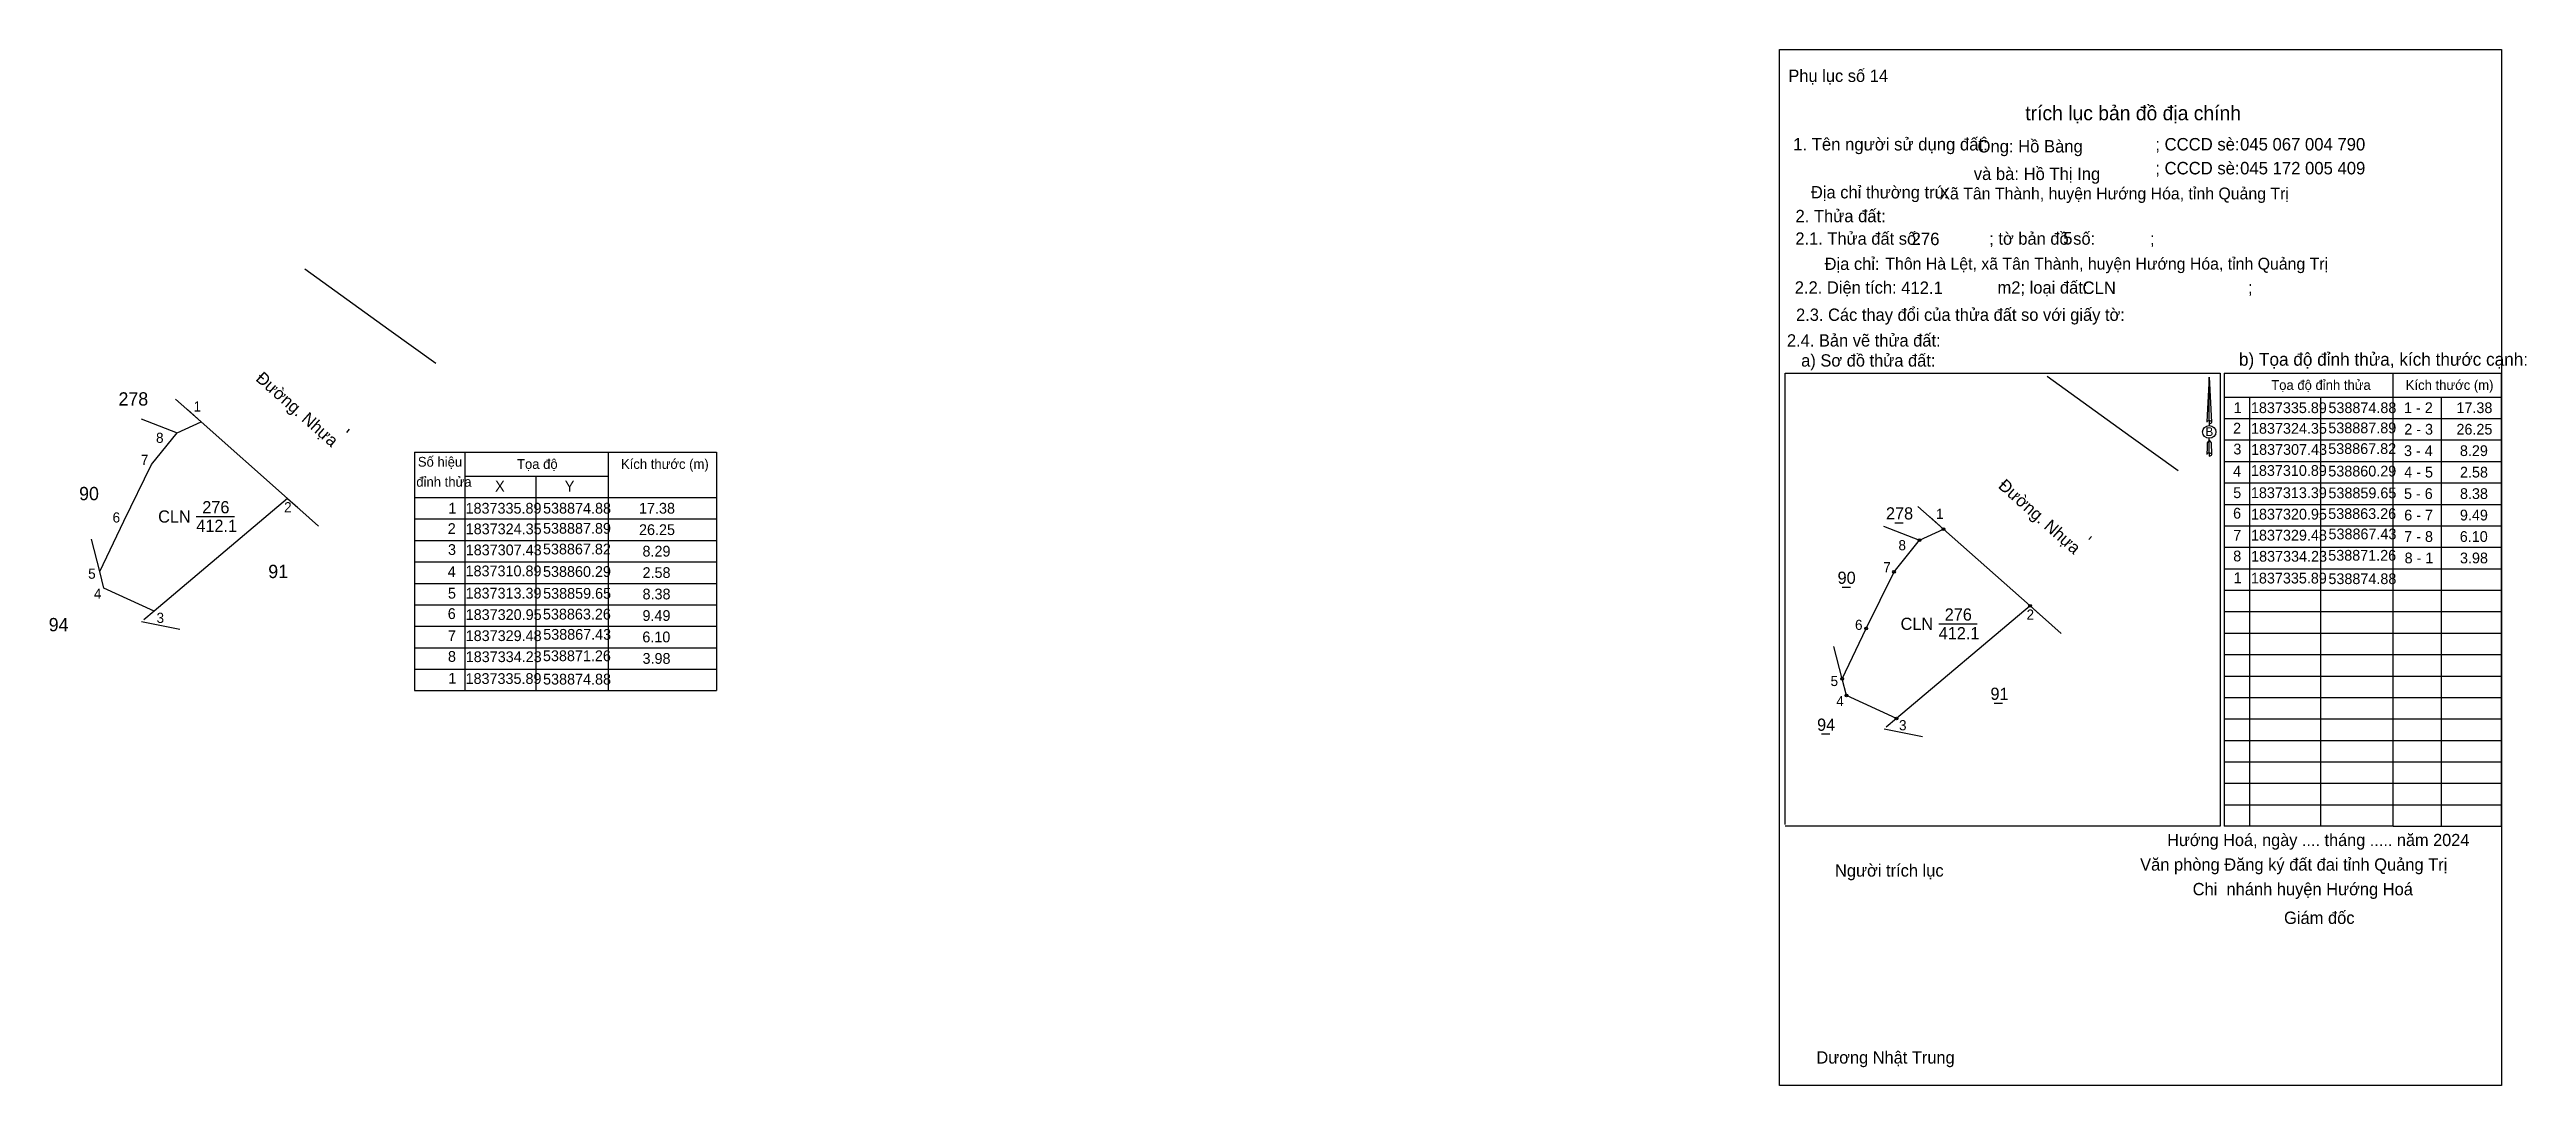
# Model space of a CAD drawing. Extents: x 538590 to 538962, y 1837252 to 1837408.
import ezdxf

# ---------------------------------------------------------------- set-up
doc = ezdxf.new("R2010")
doc.units = 0
for name, color, linetype in [('Level 1', 7, 'Continuous'), ('Level 10', 7, 'Continuous'), ('Level 11', 7, 'Continuous'), ('Level 13', 7, 'Continuous'), ('Level 23', 7, 'Continuous'), ('Level 27', 7, 'Continuous'), ('Level 3', 7, 'Continuous'), ('Level 36', 7, 'Continuous'), ('Level 40', 7, 'Continuous'), ('Level 42', 7, 'Continuous'), ('Level 52', 7, 'Continuous'), ('Level 53', 7, 'Continuous'), ('Level 6', 7, 'Continuous'), ('Level 8', 7, 'Continuous'), ('Level 9', 7, 'Continuous')]:
    doc.layers.add(name, color=color, linetype=linetype)

msp = doc.modelspace()

# ---------------------------------------------------------------- linework, layer by layer
at = {"layer": 'Level 1'}
for p, q in [((538942.44, 1837291.25), (538942.44, 1837359.34)), ((538942.44, 1837359.34), (538958.69, 1837359.34)), ((538958.69, 1837359.34), (538958.69, 1837291.25)), ((538917.13, 1837355.74), (538958.69, 1837355.74)), ((538949.66, 1837355.74), (538949.66, 1837291.25)), ((538917.04, 1837352.51), (538958.69, 1837352.51)), ((538917.04, 1837349.29), (538958.69, 1837349.29)), ((538917.04, 1837346.06), (538958.69, 1837346.06)), ((538917.04, 1837342.84), (538958.69, 1837342.84)), ((538917.04, 1837339.61), (538958.69, 1837339.61)), ((538917.04, 1837336.39), (538958.69, 1837336.39)), ((538917.04, 1837333.17), (538958.69, 1837333.17)), ((538917.04, 1837329.94), (538958.69, 1837329.94)), ((538917.04, 1837326.72), (538958.69, 1837326.72)), ((538917.04, 1837323.49), (538958.69, 1837323.49)), ((538917.04, 1837320.27), (538958.69, 1837320.27)), ((538917.04, 1837317.04), (538958.69, 1837317.04)), ((538917.04, 1837313.82), (538958.69, 1837313.82)), ((538917.04, 1837310.6), (538958.69, 1837310.6)), ((538917.04, 1837307.37), (538958.69, 1837307.37)), ((538917.04, 1837304.15), (538958.69, 1837304.15)), ((538917.04, 1837300.92), (538958.69, 1837300.92)), ((538917.04, 1837297.7), (538958.69, 1837297.7)), ((538917.04, 1837294.47), (538958.69, 1837294.47)), ((538942.44, 1837291.25), (538958.69, 1837291.25))]:
    msp.add_line(p, q, dxfattribs=at)
at = {"layer": 'Level 10'}
for p, q in [((538890.46, 1837358.86), (538903.09, 1837349.77)), ((538903.09, 1837349.77), (538910.15, 1837344.7)), ((538897.13, 1837334.78), (538896.71, 1837334.31)), ((538871.7, 1837304.69), (538865.94, 1837305.85))]:
    msp.add_line(p, q, dxfattribs=at)
msp.add_lwpolyline([(538860.29, 1837310.89), (538859.65, 1837313.39), (538863.26, 1837320.95), (538867.43, 1837329.48), (538871.26, 1837334.23), (538874.88, 1837335.89), (538887.89, 1837324.35), (538867.82, 1837307.43)], close=True, dxfattribs=at)
at = {"layer": 'Level 11'}
for centre in [(538874.88, 1837335.89), (538871.26, 1837334.23), (538867.43, 1837329.48), (538863.26, 1837320.95), (538887.89, 1837324.35), (538859.65, 1837313.39), (538860.29, 1837310.89), (538860.29, 1837310.89), (538867.82, 1837307.43)]:
    msp.add_circle(centre, 0.203, dxfattribs=at)
at = {"layer": 'Level 13'}
msp.add_lwpolyline([(538850.22, 1837407.94), (538958.75, 1837407.94), (538958.75, 1837252.3), (538850.22, 1837252.3)], close=True, dxfattribs=at)
at = {"layer": 'Level 23'}
msp.add_lwpolyline([(538872.81, 1837337.72), (538874.88, 1837335.89), (538887.89, 1837324.35), (538892.54, 1837320.23)], dxfattribs=at)
at = {"layer": 'Level 27'}
for p, q in [((538865.87, 1837336.34), (538871.26, 1837334.23)), ((538874.88, 1837335.89), (538871.02, 1837339.31)), ((538887.89, 1837324.35), (538889.41, 1837323.01)), ((538859.65, 1837313.39), (538858.4, 1837318.27)), ((538867.82, 1837307.43), (538866.26, 1837306.12))]:
    msp.add_line(p, q, dxfattribs=at)
at = {"layer": 'Level 3'}
for p, q in [((538851.05, 1837359.34), (538916.43, 1837359.34)), ((538851.05, 1837291.49), (538851.05, 1837359.34)), ((538916.43, 1837359.34), (538916.43, 1837291.25)), ((538917.04, 1837359.34), (538917.04, 1837291.25)), ((538917.04, 1837359.34), (538942.44, 1837359.34)), ((538920.88, 1837355.74), (538920.88, 1837291.25)), ((538931.55, 1837355.74), (538931.55, 1837291.25)), ((538916.43, 1837291.25), (538851.05, 1837291.25)), ((538942.44, 1837291.25), (538917.04, 1837291.25))]:
    msp.add_line(p, q, dxfattribs=at)
at = {"layer": 'Level 40'}
for p, q in [((538914.81, 1837358.71), (538914.5, 1837353.03)), ((538914.81, 1837358.71), (538915.15, 1837351.98)), ((538914.81, 1837358.71), (538915.15, 1837351.98)), ((538914.81, 1837352.2), (538914.81, 1837358.71)), ((538914.81, 1837358.71), (538915.15, 1837351.98)), ((538914.5, 1837353.03), (538914.43, 1837351.98)), ((538914.81, 1837352.2), (538914.81, 1837351.95)), ((538914.81, 1837351.95), (538914.81, 1837351.76)), ((538914.81, 1837351.76), (538914.81, 1837351.5)), ((538914.81, 1837351.76), (538914.81, 1837351.5)), ((538914.81, 1837351.76), (538914.81, 1837351.5)), ((538915.15, 1837351.98), (538915.15, 1837351.98)), ((538914.5, 1837348.17), (538914.43, 1837347.11)), ((538914.52, 1837348.86), (538914.5, 1837348.17)), ((538914.81, 1837349.24), (538914.52, 1837348.86)), ((538914.81, 1837349.24), (538914.81, 1837349.54)), ((538914.81, 1837349.24), (538914.81, 1837349.54)), ((538914.81, 1837349.24), (538914.81, 1837349.54)), ((538914.81, 1837349.24), (538915.08, 1837348.86)), ((538914.81, 1837349.24), (538915.08, 1837348.86)), ((538914.81, 1837349.24), (538915.08, 1837348.86)), ((538914.81, 1837347.34), (538914.81, 1837349.24)), ((538914.81, 1837347.34), (538914.81, 1837347.07)), ((538915.08, 1837348.86), (538915.15, 1837347.11)), ((538915.08, 1837348.86), (538915.15, 1837347.11)), ((538915.08, 1837348.86), (538915.15, 1837347.11)), ((538914.81, 1837347.07), (538914.81, 1837346.88)), ((538915.15, 1837347.11), (538915.15, 1837347.11))]:
    msp.add_line(p, q, dxfattribs=at)
msp.add_ellipse((538914.81, 1837350.5), major_axis=(1, 0), ratio=0.952727, dxfattribs=at)
for centre, start_param, end_param in [((538914.81, 1837351.97), 1.570796, 3.074452), ((538914.81, 1837351.97), 0.067141, 1.570796), ((538914.81, 1837351.97), 4.712389, 6.283185), ((538914.81, 1837347.09), 2.491069, 3.074278), ((538914.81, 1837347.09), 1.570796, 2.491069), ((538914.81, 1837347.09), 0.067141, 1.570796), ((538914.81, 1837347.09), 4.712389, 6.283185)]:
    msp.add_ellipse(centre, major_axis=(0.367, 0), ratio=0.614131, start_param=start_param, end_param=end_param, dxfattribs=at)
at = {"layer": 'Level 53'}
for p, q in [((538850.22, 1837407.94), (538850.22, 1837407.94)), ((538958.74, 1837252.3), (538958.74, 1837252.3))]:
    msp.add_line(p, q, dxfattribs=at)
at = {"layer": 'Level 8'}
for p, q in [((538628.59, 1837374.99), (538641.22, 1837365.9)), ((538641.22, 1837365.9), (538648.27, 1837360.82)), ((538613.01, 1837352.01), (538609.15, 1837355.43)), ((538604, 1837352.47), (538609.39, 1837350.35)), ((538635.26, 1837350.9), (538634.84, 1837350.43)), ((538645.06, 1837347.47), (538645.06, 1837311.62)), ((538645.06, 1837347.47), (538674.21, 1837347.47)), ((538652.65, 1837347.47), (538652.65, 1837311.62)), ((538674.21, 1837311.62), (538674.21, 1837347.47)), ((538674.21, 1837347.47), (538690.46, 1837347.47)), ((538690.46, 1837347.47), (538690.46, 1837311.62)), ((538652.65, 1837343.87), (538674.21, 1837343.87)), ((538663.32, 1837343.87), (538663.32, 1837311.62)), ((538626.01, 1837340.48), (538627.54, 1837339.13)), ((538645.06, 1837340.64), (538690.46, 1837340.64)), ((538612.28, 1837337.78), (538618.03, 1837337.78)), ((538645.06, 1837337.42), (538690.46, 1837337.42)), ((538597.77, 1837329.52), (538596.53, 1837334.39)), ((538645.06, 1837334.19), (538690.46, 1837334.19)), ((538645.06, 1837330.97), (538690.46, 1837330.97)), ((538645.06, 1837327.74), (538690.46, 1837327.74)), ((538609.83, 1837320.81), (538604.07, 1837321.97)), ((538605.94, 1837323.56), (538604.39, 1837322.25)), ((538645.06, 1837324.52), (538690.46, 1837324.52)), ((538645.06, 1837321.3), (538690.46, 1837321.3)), ((538645.06, 1837318.07), (538690.46, 1837318.07)), ((538645.06, 1837314.85), (538690.46, 1837314.85)), ((538645.06, 1837311.62), (538690.46, 1837311.62))]:
    msp.add_line(p, q, dxfattribs=at)
msp.add_lwpolyline([(538598.41, 1837327.01), (538597.77, 1837329.52), (538601.39, 1837337.07), (538605.56, 1837345.6), (538609.39, 1837350.35), (538613.01, 1837352.01), (538626.01, 1837340.48), (538605.94, 1837323.56)], close=True, dxfattribs=at)
msp.add_lwpolyline([(538610.94, 1837353.85), (538613.01, 1837352.01), (538626.01, 1837340.48), (538630.67, 1837336.35)], dxfattribs=at)
at = {"layer": 'Level 9'}
for p, q in [((538867.54, 1837336.85), (538868.8, 1837336.85)), ((538859.62, 1837327.18), (538860.88, 1837327.18)), ((538874.15, 1837321.66), (538879.91, 1837321.66)), ((538882.48, 1837309.75), (538883.75, 1837309.75)), ((538856.55, 1837305.11), (538857.81, 1837305.11))]:
    msp.add_line(p, q, dxfattribs=at)

# ---------------------------------------------------------------- texts
at = {"layer": 'Level 1'}
for s, height, p in [('Phụ lục số 14', 1.8487, (538851.55, 1837403.08)), ('1. Tên người sử dụng đất:', 1.874, (538852.28, 1837392.78)), ('Ông: Hồ Bàng', 1.8658, (538879.99, 1837392.48)), ('; CCCD sè:', 1.874, (538906.7, 1837392.78)), ('045 067 004 790', 1.874, (538919.44, 1837392.78)), ('và bà: Hồ Thị Ing', 1.8658, (538879.42, 1837388.34)), ('; CCCD sè:', 1.874, (538906.7, 1837389.19)), ('045 172 005 409', 1.874, (538919.45, 1837389.19)), ('Địa chỉ thường trú:', 1.8552, (538854.94, 1837385.58)), ('2.1. Thửa đất số:               ; tờ bản đồ số:            ;', 1.8487, (538852.61, 1837378.62)), ('2. Thửa đất:', 1.8592, (538852.63, 1837382)), ('2.2. Diện tích:                      m2; loại đất:                                   ;', 1.8552, (538852.52, 1837371.27)), ('Địa chỉ:', 1.849, (538857.01, 1837374.83)), ('2.3. Các thay đổi của thửa đất so với giấy tờ:', 1.8487, (538852.71, 1837367.18)), ('2.4. Bản vẽ thửa đất: ', 1.8487, (538851.34, 1837363.32)), ('a) Sơ đồ thửa đất: ', 1.8487, (538853.48, 1837360.31)), ('Tọa độ đỉnh thửa', 1.4683, (538924.12, 1837356.81)), ('Kích thước (m)', 1.4683, (538944.34, 1837356.81)), ('Hướng Hoá, ngày .... tháng ..... năm 2024', 1.8297, (538908.49, 1837288.27)), ('Người trích lục', 1.8487, (538858.56, 1837283.68)), ('Văn phòng Đăng ký đất đai tỉnh Quảng Trị', 1.8487, (538904.42, 1837284.58)), (' Chi  nhánh huyện Hướng Hoá', 1.8487, (538911.63, 1837280.88)), (' Giám đốc', 1.852, (538925.36, 1837276.57)), ('Dương Nhật Trung', 1.841, (538855.77, 1837255.59))]:
    msp.add_text(s, height=height, dxfattribs=at).set_placement(p)
at = {"layer": 'Level 10'}
msp.add_text('b) Tọa độ đỉnh thửa, kích thước cạnh:', height=1.9299, dxfattribs=at).set_placement((538919.27, 1837360.44))
msp.add_text('Đường. Nhựa', height=1.8487, rotation=318.4363, dxfattribs=at).set_placement((538882.96, 1837342.2))
at = {"layer": 'Level 13'}
for s, p in [('CLN', (538868.42, 1837320.75)), ('412.1', (538874.15, 1837319.34)), ('276', (538875.05, 1837322.15))]:
    msp.add_text(s, height=1.829, dxfattribs=at).set_placement(p)
at = {"layer": 'Level 36'}
for s, p in [('278', (538866.22, 1837337.34)), ('90', (538858.95, 1837327.67)), ('91', (538881.93, 1837310.24)), ('94', (538855.87, 1837305.59))]:
    msp.add_text(s, height=1.829, dxfattribs=at).set_placement(p)
at = {"layer": 'Level 40'}
msp.add_text('B', height=1.31, dxfattribs=at).set_placement((538914.24, 1837349.88))
at = {"layer": 'Level 42'}
msp.add_text(' trích lục bản đồ địa chính', height=2.169, dxfattribs=at).set_placement((538886.36, 1837397.32))
at = {"layer": 'Level 52'}
for s, height, p in [('1', 1.62, (538918.47, 1837353.32)), ('1837335.89', 1.615, (538921.07, 1837353.32)), ('538874.88', 1.615, (538932.72, 1837353.32)), ('1 - 2', 1.615, (538944.08, 1837353.32)), ('17.38', 1.615, (538951.96, 1837353.32)), ('2', 1.62, (538918.39, 1837350.25)), ('1837324.35', 1.615, (538921.08, 1837350.22)), ('538887.89', 1.615, (538932.7, 1837350.29)), ('2 - 3', 1.615, (538944.12, 1837350.09)), ('26.25', 1.615, (538951.96, 1837350.09)), ('3', 1.62, (538918.43, 1837347.11)), ('1837307.43', 1.615, (538921.1, 1837347.05)), ('538867.82', 1.615, (538932.69, 1837347.18)), ('3 - 4', 1.615, (538944.08, 1837346.87)), ('8.29', 1.615, (538952.48, 1837346.87)), ('4', 1.62, (538918.38, 1837343.79)), ('1837310.89', 1.615, (538921.07, 1837343.89)), ('538860.29', 1.615, (538932.7, 1837343.8)), ('4 - 5', 1.615, (538944.11, 1837343.64)), ('2.58', 1.615, (538952.49, 1837343.64)), ('5', 1.62, (538918.41, 1837340.55)), ('1837313.39', 1.615, (538921.07, 1837340.55)), ('538859.65', 1.615, (538932.72, 1837340.52)), ('5 - 6', 1.615, (538944.08, 1837340.42)), ('8.38', 1.615, (538952.49, 1837340.42)), ('6', 1.62, (538918.39, 1837337.47)), ('1837320.95', 1.615, (538921.08, 1837337.33)), ('538863.26', 1.615, (538932.69, 1837337.41)), ('6 - 7', 1.615, (538944.11, 1837337.19)), ('9.49', 1.615, (538952.48, 1837337.19)), ('8', 1.62, (538918.41, 1837331.04)), ('7', 1.62, (538918.41, 1837334.16)), ('1837329.48', 1.615, (538921.08, 1837334.17)), ('1837334.23', 1.615, (538921.1, 1837331)), ('538871.26', 1.615, (538932.69, 1837331.15)), ('538867.43', 1.615, (538932.73, 1837334.36)), ('7 - 8', 1.615, (538944.11, 1837333.97)), ('8 - 1', 1.615, (538944.17, 1837330.75)), ('6.10', 1.615, (538952.46, 1837333.97)), ('3.98', 1.615, (538952.49, 1837330.75)), ('1', 1.62, (538918.47, 1837327.76)), ('1837335.89', 1.615, (538921.07, 1837327.72)), ('538874.88', 1.615, (538932.72, 1837327.63))]:
    msp.add_text(s, height=height, dxfattribs=at).set_placement(p)
at = {"layer": 'Level 6'}
for s, height, p in [('Xã Tân Thành, huyện Hướng Hóa, tỉnh Quảng Trị', 1.7803, (538874.26, 1837385.43)), ('276', 1.874, (538870.08, 1837378.56)), ('5', 1.87, (538892.86, 1837378.66)), ('Thôn Hà Lệt, xã Tân Thành, huyện Hướng Hóa, tỉnh Quảng Trị', 1.7803, (538866.13, 1837374.88)), ('412.1', 1.874, (538868.5, 1837371.22)), ('CLN', 1.874, (538895.76, 1837371.22)), ('.', 1.51, (538894.61, 1837367.24))]:
    msp.add_text(s, height=height, dxfattribs=at).set_placement(p)
at = {"layer": 'Level 8'}
msp.add_text('Đường. Nhựa', height=1.8487, rotation=318.4363, dxfattribs=at).set_placement((538621.09, 1837358.32))
for s, height, p in [('278', 2, (538600.59, 1837354.45)), ('1', 1.52, (538611.87, 1837353.56)), ('8', 1.52, (538606.23, 1837348.85)), ('7', 1.52, (538603.95, 1837345.54)), ('đỉnh thửa', 1.468, (538645.35, 1837342.26)), ('Số hiệu', 1.468, (538645.58, 1837345.27)), ('Tọa độ ', 1.468, (538660.48, 1837344.94)), ('Kích thước (m)', 1.4683, (538676.11, 1837344.94)), ('90', 2, (538594.67, 1837340.23)), ('276', 1.829, (538613.18, 1837338.27)), ('2', 1.52, (538625.48, 1837338.42)), ('1', 1.62, (538650.16, 1837338.22)), ('1837335.89', 1.615, (538652.75, 1837338.22)), ('X', 1.62, (538657.19, 1837341.53)), ('538874.88', 1.615, (538664.4, 1837338.22)), ('Y', 1.62, (538667.66, 1837341.53)), ('17.38', 1.615, (538678.82, 1837338.22)), ('6', 1.52, (538599.7, 1837336.88)), ('CLN', 1.829, (538606.55, 1837336.87)), ('412.1', 1.829, (538612.28, 1837335.47)), ('2', 1.62, (538650.07, 1837335.16)), ('1837324.35', 1.615, (538652.77, 1837335.12)), ('538887.89', 1.615, (538664.39, 1837335.2)), ('26.25', 1.615, (538678.82, 1837335)), ('3', 1.62, (538650.11, 1837332.01)), ('1837307.43', 1.615, (538652.78, 1837331.96)), ('538867.82', 1.615, (538664.38, 1837332.09)), ('8.29', 1.615, (538679.34, 1837331.77)), ('5', 1.52, (538596.03, 1837328.43)), ('91', 2, (538623.1, 1837328.53)), ('4', 1.62, (538650.07, 1837328.7)), ('1837310.89', 1.615, (538652.75, 1837328.8)), ('538860.29', 1.615, (538664.39, 1837328.71)), ('2.58', 1.615, (538679.35, 1837328.55)), ('4', 1.52, (538596.89, 1837325.42)), ('5', 1.62, (538650.1, 1837325.45)), ('1837313.39', 1.615, (538652.75, 1837325.46)), ('538859.65', 1.615, (538664.41, 1837325.43)), ('8.38', 1.615, (538679.35, 1837325.33)), ('94', 2, (538590.1, 1837320.54)), ('3', 1.52, (538606.31, 1837321.8)), ('6', 1.62, (538650.07, 1837322.38)), ('1837320.95', 1.615, (538652.77, 1837322.24)), ('538863.26', 1.615, (538664.38, 1837322.31)), ('9.49', 1.615, (538679.34, 1837322.1)), ('8', 1.62, (538650.1, 1837315.95)), ('7', 1.62, (538650.1, 1837319.06)), ('1837329.48', 1.615, (538652.77, 1837319.07)), ('1837334.23', 1.615, (538652.78, 1837315.91)), ('538871.26', 1.615, (538664.38, 1837316.05)), ('538867.43', 1.615, (538664.42, 1837319.27)), ('6.10', 1.615, (538679.32, 1837318.88)), ('1', 1.62, (538650.16, 1837312.67)), ('1837335.89', 1.615, (538652.75, 1837312.63)), ('538874.88', 1.615, (538664.4, 1837312.54)), ('3.98', 1.615, (538679.35, 1837315.65))]:
    msp.add_text(s, height=height, dxfattribs=at).set_placement(p)
at = {"layer": 'Level 9'}
for s, p in [('1', (538873.75, 1837337.43)), ('8', (538868.1, 1837332.72)), ('7', (538865.82, 1837329.41)), ('6', (538861.57, 1837320.75)), ('2', (538887.35, 1837322.29)), ('5', (538857.9, 1837312.31)), ('4', (538858.76, 1837309.29)), ('3', (538868.18, 1837305.67))]:
    msp.add_text(s, height=1.52, dxfattribs=at).set_placement(p)

doc.saveas('drawing.dxf')
